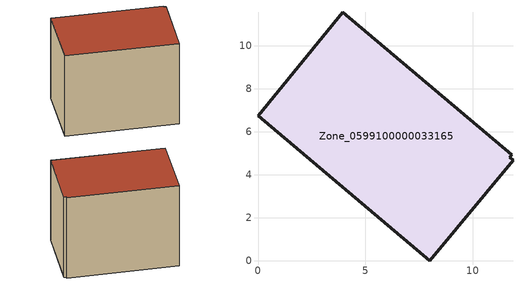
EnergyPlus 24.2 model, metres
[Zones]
Zone_0599100000033165
 floor ground (C_G): 11.81,4.92 11.71,4.8 11.86,4.67 7.98,0 0,6.73 3.95,11.54 z0
 wall outside (C_F): 11.81,4.92 3.95,11.54 0,6.73 7.98,0 11.86,4.67 11.71,4.8 11.81,4.92 z0:8.61
 roof outside (C_R): 11.71,4.8 11.81,4.92 3.95,11.54 0,6.73 7.98,0 11.86,4.67 z8.61
[BUILDING]
Pand.0599100000033165: North Axis=0; Terrain=City; Loads Convergence Tolerance Value=0.04; Temperature Convergence Tolerance Value=0.4; Solar Distribution=FullExterior; Maximum Number of Warmup Days=25; Minimum Number of Warmup Days=1
[Site:Location]
Rotterdam.The.Hague.AP_ZH_NLD Design_Conditions: Latitude=51.96; Longitude=4.45; Time Zone=1; Elevation=-4.5
[SITE:GROUNDTEMPERATURE:BUILDINGSURFACE]
18, 18, 18, 18, 18, 18, 18, 18, 18, 18, 18, 18
[MATERIAL] Thermal Absorptance=0.9; Solar Absorptance=0.7; Visible Absorptance=0.7
Name | Roughness | Thickness | Conductivity | Density | Specific Heat
G.TI.1946-1964 | MediumSmooth | 0.15 | 1 | 540 | 1210
F.TI.1946-1964 | Rough | 0.3 | 0.857143 | 1920 | 840
R.TI.1946-1964 | MediumRough | 0.2 | 0.277778 | 1500 | 1000
[CONSTRUCTION]
C_G: G.TI.1946-1964
C_F: F.TI.1946-1964
C_R: R.TI.1946-1964
[ZONE]
Zone_0599100000033165: Type=1; Multiplier=1; Ceiling Height=Autocalculate; Volume=Autocalculate; Floor Area=autocalculate; Part of Total Floor Area=Yes
[ZONEINFILTRATION:DESIGNFLOWRATE]
Infil_Zone_0599100000033165: Zone or ZoneList or Space or SpaceList=Zone_0599100000033165; Schedule=AlwaysOn; Design Flow Rate Calculation Method=Flow/Area; Flow Rate per Floor Area=0.003; Constant Term Coefficient=1; Temperature Term Coefficient=0; Velocity Term Coefficient=0; Velocity Squared Term Coefficient=0
[HVACTEMPLATE:ZONE:IDEALLOADSAIRSYSTEM]
Zone_0599100000033165: Maximum Heating Supply Air Temperature=50; Minimum Cooling Supply Air Temperature=13; Maximum Heating Supply Air Humidity Ratio=0.0156; Minimum Cooling Supply Air Humidity Ratio=0.0077; Heating Limit=NoLimit; Cooling Limit=NoLimit; Dehumidification Control Type=ConstantSensibleHeatRatio; Cooling Sensible Heat Ratio=0.7; Dehumidification Setpoint=60; Humidification Control Type=None; Humidification Setpoint=30; Outdoor Air Method=None; Outdoor Air Flow Rate per Person=0.00944; Outdoor Air Flow Rate per Zone Floor Area=0; Outdoor Air Flow Rate per Zone=0; Demand Controlled Ventilation Type=None; Outdoor Air Economizer Type=NoEconomizer; Heat Recovery Type=None; Sensible Heat Recovery Effectiveness=0.7; Latent Heat Recovery Effectiveness=0.65
[ZONECONTROL:THERMOSTAT]
ThermostatControl_Zone_0599100000033165: Zone or ZoneList=Zone_0599100000033165; Control Type Schedule=DualSetpointControlType; Control 1=Thermostat_Zone_0599100000033165; Temperature Difference Between Cutout And Setpoint=0
[THERMOSTATSETPOINT:DUALSETPOINT]
Thermostat_Zone_0599100000033165: Heating Setpoint Temperature Schedule=HeatingSetpoint_Zone_0599100000033165; Cooling Setpoint Temperature Schedule=CoolingSetpoint_Zone_0599100000033165
[SCHEDULE:COMPACT]
HeatingSetpoint_Zone_0599100000033165: Through: 12/31, For: AllDays, Until: 24:00, 21
CoolingSetpoint_Zone_0599100000033165: Through: 12/31, For: AllDays, Until: 24:00, 24
DualSetpointControlType: Through: 12/31, For: AllDays, Until: 24:00, 4
AlwaysOn: Through: 12/31, For: AllDays, Until: 24:00, 1
